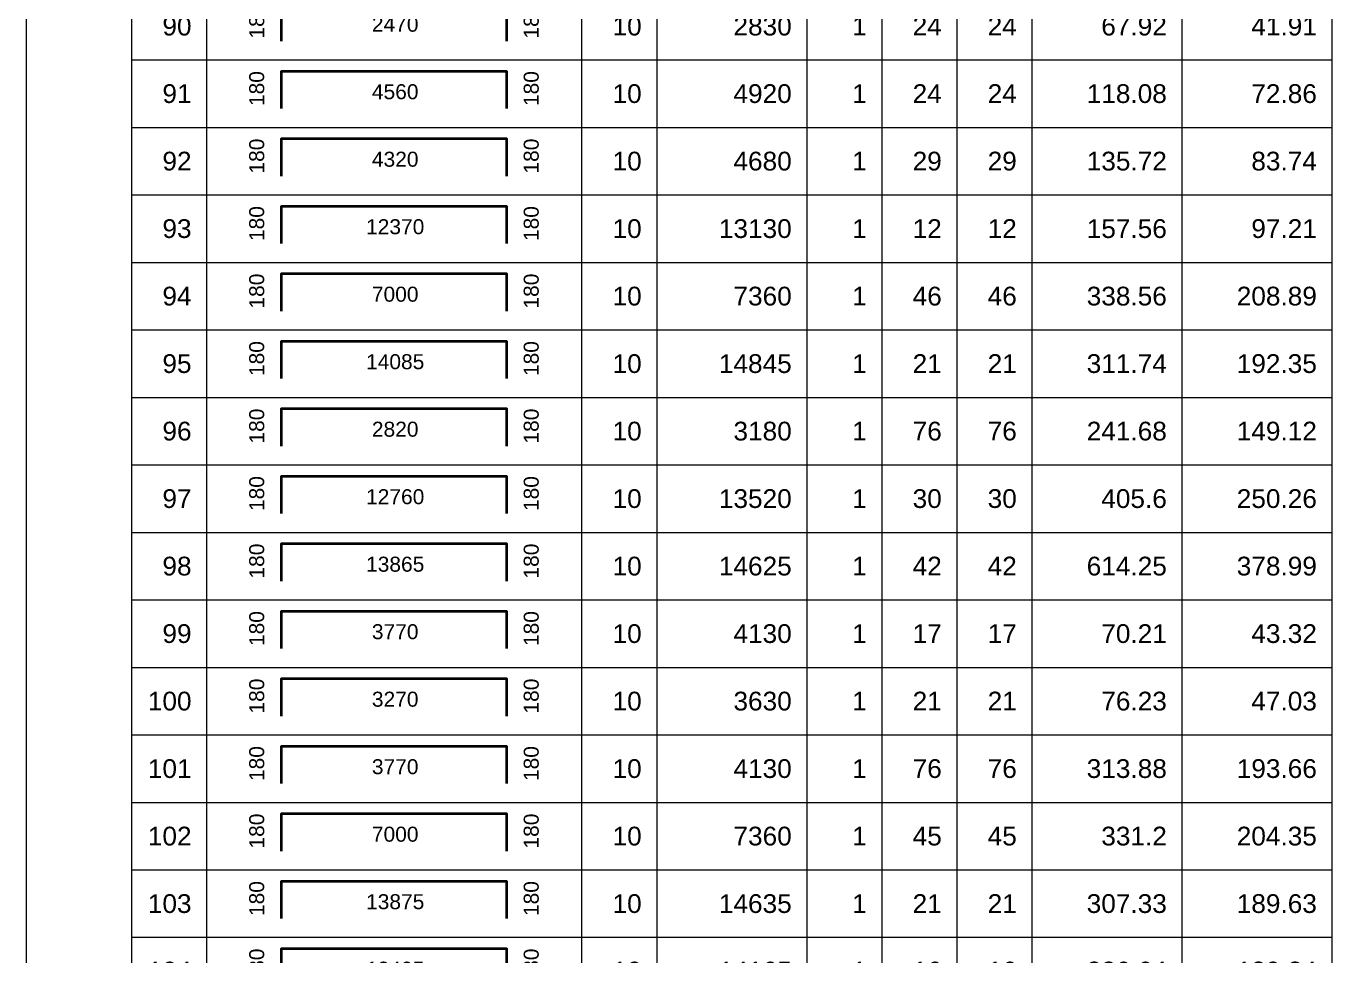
# Model space of a CAD drawing. Header units: millimetres. Extents: x -179076 to 505271, y -26127 to 124331.
# Drawn here: x -33775 to -16370, y 28526 to 40923 of the extents above; entities that cross this region are included whole.
import ezdxf
from ezdxf.enums import TextEntityAlignment as Align

# ---------------------------------------------------------------- set-up
doc = ezdxf.new("R2010")
doc.units = ezdxf.units.MM
for name, color, linetype, lineweight in [('NDC_S_REBAR', 4, 'Continuous', 35), ('NDC_S_VN TEXT', 7, 'Continuous', 20), ('NDC_Table', 3, 'Continuous', 20)]:
    doc.layers.add(name, color=color, linetype=linetype, lineweight=lineweight)
doc.styles.add('ARIAL', font='arial.ttf', dxfattribs={"width": 0.8})

# ---------------------------------------------------------------- blocks, each defined once
blk = doc.blocks.new('dang04')
at = {"layer": 'NDC_S_REBAR'}
blk.add_lwpolyline([(3405, -650), (3405, -150), (6405, -150), (6405, -650)], dxfattribs=at)
at = {"layer": 'NDC_Table'}
for p, q in [((0, 0), (0, -900)), ((1405, 0), (1405, -900)), ((2405, 0), (2405, -900)), ((7405, 0), (7405, -900)), ((8405, 0), (8405, -900)), ((10405, 0), (10405, -900)), ((11405, 0), (11405, -900)), ((12405, 0), (12405, -900)), ((13405, 0), (13405, -900)), ((15405, 0), (15405, -900)), ((17405, 0), (17405, -900)), ((1405, -900), (17405, -900))]:
    blk.add_line(p, q, dxfattribs=at)
at = {"layer": 'NDC_S_VN TEXT', "style": 'ARIAL'}
for p in [(3073, -150), (6733, -150)]:
    blk.add_attdef('D03', text='', height=200, rotation=90, dxfattribs=at).set_placement(p, align=Align.MIDDLE_RIGHT)
for p in [(2205, -450), (8205, -450), (10205, -450), (11205, -450), (12205, -450), (13205, -450), (15205, -450), (17205, -450)]:
    blk.add_attdef('D03', text='', height=250, dxfattribs=at).set_placement(p, align=Align.MIDDLE_RIGHT)
blk.add_attdef('D03', text='', height=200, dxfattribs=at).set_placement((4920, -425), align=Align.MIDDLE_CENTER)

msp = doc.modelspace()

# ---------------------------------------------------------------- block references
at = {"layer": 'NDC_Table'}
ref = msp.add_blockref('dang04', (-33774.8, 41373.4), dxfattribs=at)
ref.add_attrib('D03', '90', dxfattribs={"layer": 'NDC_S_VN TEXT', "height": 250, "style": 'ARIAL'}).set_placement((-31569.5, 40923.4), align=Align.MIDDLE_RIGHT)
ref.add_attrib('D03', '180', dxfattribs={"layer": 'NDC_S_VN TEXT', "height": 200, "rotation": 90, "style": 'ARIAL'}).set_placement((-30701.5, 41223.4), align=Align.MIDDLE_RIGHT)
ref.add_attrib('D03', '2470', dxfattribs={"layer": 'NDC_S_VN TEXT', "height": 200, "style": 'ARIAL'}).set_placement((-28855.2, 40948.7), align=Align.MIDDLE_CENTER)
ref.add_attrib('D03', '180', dxfattribs={"layer": 'NDC_S_VN TEXT', "height": 200, "rotation": 90, "style": 'ARIAL'}).set_placement((-27042.3, 41223.4), align=Align.MIDDLE_RIGHT)
ref.add_attrib('D03', '10', dxfattribs={"layer": 'NDC_S_VN TEXT', "height": 250, "style": 'ARIAL'}).set_placement((-25569.5, 40923.4), align=Align.MIDDLE_RIGHT)
ref.add_attrib('D03', '2830', dxfattribs={"layer": 'NDC_S_VN TEXT', "height": 250, "style": 'ARIAL'}).set_placement((-23569.5, 40923.4), align=Align.MIDDLE_RIGHT)
ref.add_attrib('D03', '1', dxfattribs={"layer": 'NDC_S_VN TEXT', "height": 250, "style": 'ARIAL'}).set_placement((-22569.5, 40923.4), align=Align.MIDDLE_RIGHT)
ref.add_attrib('D03', '24', dxfattribs={"layer": 'NDC_S_VN TEXT', "height": 250, "style": 'ARIAL'}).set_placement((-21569.5, 40923.4), align=Align.MIDDLE_RIGHT)
ref.add_attrib('D03', '24', dxfattribs={"layer": 'NDC_S_VN TEXT', "height": 250, "style": 'ARIAL'}).set_placement((-20569.5, 40923.7), align=Align.MIDDLE_RIGHT)
ref.add_attrib('D03', '67.92', dxfattribs={"layer": 'NDC_S_VN TEXT', "height": 250, "style": 'ARIAL'}).set_placement((-18569.5, 40923.4), align=Align.MIDDLE_RIGHT)
ref.add_attrib('D03', '41.91', dxfattribs={"layer": 'NDC_S_VN TEXT', "height": 250, "style": 'ARIAL'}).set_placement((-16569.5, 40923.4), align=Align.MIDDLE_RIGHT)
ref = msp.add_blockref('dang04', (-33774.8, 40473.4), dxfattribs=at)
ref.add_attrib('D03', '91', dxfattribs={"layer": 'NDC_S_VN TEXT', "height": 250, "style": 'ARIAL'}).set_placement((-31569.5, 40023.4), align=Align.MIDDLE_RIGHT)
ref.add_attrib('D03', '180', dxfattribs={"layer": 'NDC_S_VN TEXT', "height": 200, "rotation": 90, "style": 'ARIAL'}).set_placement((-30701.5, 40323.4), align=Align.MIDDLE_RIGHT)
ref.add_attrib('D03', '4560', dxfattribs={"layer": 'NDC_S_VN TEXT', "height": 200, "style": 'ARIAL'}).set_placement((-28855.2, 40048.7), align=Align.MIDDLE_CENTER)
ref.add_attrib('D03', '180', dxfattribs={"layer": 'NDC_S_VN TEXT', "height": 200, "rotation": 90, "style": 'ARIAL'}).set_placement((-27042.3, 40323.4), align=Align.MIDDLE_RIGHT)
ref.add_attrib('D03', '10', dxfattribs={"layer": 'NDC_S_VN TEXT', "height": 250, "style": 'ARIAL'}).set_placement((-25569.5, 40023.4), align=Align.MIDDLE_RIGHT)
ref.add_attrib('D03', '4920', dxfattribs={"layer": 'NDC_S_VN TEXT', "height": 250, "style": 'ARIAL'}).set_placement((-23569.5, 40023.4), align=Align.MIDDLE_RIGHT)
ref.add_attrib('D03', '1', dxfattribs={"layer": 'NDC_S_VN TEXT', "height": 250, "style": 'ARIAL'}).set_placement((-22569.5, 40023.4), align=Align.MIDDLE_RIGHT)
ref.add_attrib('D03', '24', dxfattribs={"layer": 'NDC_S_VN TEXT', "height": 250, "style": 'ARIAL'}).set_placement((-21569.5, 40023.4), align=Align.MIDDLE_RIGHT)
ref.add_attrib('D03', '24', dxfattribs={"layer": 'NDC_S_VN TEXT', "height": 250, "style": 'ARIAL'}).set_placement((-20569.5, 40023.7), align=Align.MIDDLE_RIGHT)
ref.add_attrib('D03', '118.08', dxfattribs={"layer": 'NDC_S_VN TEXT', "height": 250, "style": 'ARIAL'}).set_placement((-18569.5, 40023.4), align=Align.MIDDLE_RIGHT)
ref.add_attrib('D03', '72.86', dxfattribs={"layer": 'NDC_S_VN TEXT', "height": 250, "style": 'ARIAL'}).set_placement((-16569.5, 40023.4), align=Align.MIDDLE_RIGHT)
ref = msp.add_blockref('dang04', (-33774.8, 39573.4), dxfattribs=at)
ref.add_attrib('D03', '92', dxfattribs={"layer": 'NDC_S_VN TEXT', "height": 250, "style": 'ARIAL'}).set_placement((-31569.5, 39123.4), align=Align.MIDDLE_RIGHT)
ref.add_attrib('D03', '180', dxfattribs={"layer": 'NDC_S_VN TEXT', "height": 200, "rotation": 90, "style": 'ARIAL'}).set_placement((-30701.5, 39423.4), align=Align.MIDDLE_RIGHT)
ref.add_attrib('D03', '4320', dxfattribs={"layer": 'NDC_S_VN TEXT', "height": 200, "style": 'ARIAL'}).set_placement((-28855.2, 39148.7), align=Align.MIDDLE_CENTER)
ref.add_attrib('D03', '180', dxfattribs={"layer": 'NDC_S_VN TEXT', "height": 200, "rotation": 90, "style": 'ARIAL'}).set_placement((-27042.3, 39423.4), align=Align.MIDDLE_RIGHT)
ref.add_attrib('D03', '10', dxfattribs={"layer": 'NDC_S_VN TEXT', "height": 250, "style": 'ARIAL'}).set_placement((-25569.5, 39123.4), align=Align.MIDDLE_RIGHT)
ref.add_attrib('D03', '4680', dxfattribs={"layer": 'NDC_S_VN TEXT', "height": 250, "style": 'ARIAL'}).set_placement((-23569.5, 39123.4), align=Align.MIDDLE_RIGHT)
ref.add_attrib('D03', '1', dxfattribs={"layer": 'NDC_S_VN TEXT', "height": 250, "style": 'ARIAL'}).set_placement((-22569.5, 39123.4), align=Align.MIDDLE_RIGHT)
ref.add_attrib('D03', '29', dxfattribs={"layer": 'NDC_S_VN TEXT', "height": 250, "style": 'ARIAL'}).set_placement((-21569.5, 39123.4), align=Align.MIDDLE_RIGHT)
ref.add_attrib('D03', '29', dxfattribs={"layer": 'NDC_S_VN TEXT', "height": 250, "style": 'ARIAL'}).set_placement((-20569.5, 39123.7), align=Align.MIDDLE_RIGHT)
ref.add_attrib('D03', '135.72', dxfattribs={"layer": 'NDC_S_VN TEXT', "height": 250, "style": 'ARIAL'}).set_placement((-18569.5, 39123.4), align=Align.MIDDLE_RIGHT)
ref.add_attrib('D03', '83.74', dxfattribs={"layer": 'NDC_S_VN TEXT', "height": 250, "style": 'ARIAL'}).set_placement((-16569.5, 39123.4), align=Align.MIDDLE_RIGHT)
ref = msp.add_blockref('dang04', (-33774.8, 38673.4), dxfattribs=at)
ref.add_attrib('D03', '93', dxfattribs={"layer": 'NDC_S_VN TEXT', "height": 250, "style": 'ARIAL'}).set_placement((-31569.5, 38223.4), align=Align.MIDDLE_RIGHT)
ref.add_attrib('D03', '180', dxfattribs={"layer": 'NDC_S_VN TEXT', "height": 200, "rotation": 90, "style": 'ARIAL'}).set_placement((-30701.5, 38523.4), align=Align.MIDDLE_RIGHT)
ref.add_attrib('D03', '12370', dxfattribs={"layer": 'NDC_S_VN TEXT', "height": 200, "style": 'ARIAL'}).set_placement((-28855.2, 38248.7), align=Align.MIDDLE_CENTER)
ref.add_attrib('D03', '180', dxfattribs={"layer": 'NDC_S_VN TEXT', "height": 200, "rotation": 90, "style": 'ARIAL'}).set_placement((-27042.3, 38523.4), align=Align.MIDDLE_RIGHT)
ref.add_attrib('D03', '10', dxfattribs={"layer": 'NDC_S_VN TEXT', "height": 250, "style": 'ARIAL'}).set_placement((-25569.5, 38223.4), align=Align.MIDDLE_RIGHT)
ref.add_attrib('D03', '13130', dxfattribs={"layer": 'NDC_S_VN TEXT', "height": 250, "style": 'ARIAL'}).set_placement((-23569.5, 38223.4), align=Align.MIDDLE_RIGHT)
ref.add_attrib('D03', '1', dxfattribs={"layer": 'NDC_S_VN TEXT', "height": 250, "style": 'ARIAL'}).set_placement((-22569.5, 38223.4), align=Align.MIDDLE_RIGHT)
ref.add_attrib('D03', '12', dxfattribs={"layer": 'NDC_S_VN TEXT', "height": 250, "style": 'ARIAL'}).set_placement((-21569.5, 38223.4), align=Align.MIDDLE_RIGHT)
ref.add_attrib('D03', '12', dxfattribs={"layer": 'NDC_S_VN TEXT', "height": 250, "style": 'ARIAL'}).set_placement((-20569.5, 38223.7), align=Align.MIDDLE_RIGHT)
ref.add_attrib('D03', '157.56', dxfattribs={"layer": 'NDC_S_VN TEXT', "height": 250, "style": 'ARIAL'}).set_placement((-18569.5, 38223.4), align=Align.MIDDLE_RIGHT)
ref.add_attrib('D03', '97.21', dxfattribs={"layer": 'NDC_S_VN TEXT', "height": 250, "style": 'ARIAL'}).set_placement((-16569.5, 38223.4), align=Align.MIDDLE_RIGHT)
ref = msp.add_blockref('dang04', (-33774.8, 37773.4), dxfattribs=at)
ref.add_attrib('D03', '94', dxfattribs={"layer": 'NDC_S_VN TEXT', "height": 250, "style": 'ARIAL'}).set_placement((-31569.5, 37323.4), align=Align.MIDDLE_RIGHT)
ref.add_attrib('D03', '180', dxfattribs={"layer": 'NDC_S_VN TEXT', "height": 200, "rotation": 90, "style": 'ARIAL'}).set_placement((-30701.5, 37623.4), align=Align.MIDDLE_RIGHT)
ref.add_attrib('D03', '7000', dxfattribs={"layer": 'NDC_S_VN TEXT', "height": 200, "style": 'ARIAL'}).set_placement((-28855.2, 37348.7), align=Align.MIDDLE_CENTER)
ref.add_attrib('D03', '180', dxfattribs={"layer": 'NDC_S_VN TEXT', "height": 200, "rotation": 90, "style": 'ARIAL'}).set_placement((-27042.3, 37623.4), align=Align.MIDDLE_RIGHT)
ref.add_attrib('D03', '10', dxfattribs={"layer": 'NDC_S_VN TEXT', "height": 250, "style": 'ARIAL'}).set_placement((-25569.5, 37323.4), align=Align.MIDDLE_RIGHT)
ref.add_attrib('D03', '7360', dxfattribs={"layer": 'NDC_S_VN TEXT', "height": 250, "style": 'ARIAL'}).set_placement((-23569.5, 37323.4), align=Align.MIDDLE_RIGHT)
ref.add_attrib('D03', '1', dxfattribs={"layer": 'NDC_S_VN TEXT', "height": 250, "style": 'ARIAL'}).set_placement((-22569.5, 37323.4), align=Align.MIDDLE_RIGHT)
ref.add_attrib('D03', '46', dxfattribs={"layer": 'NDC_S_VN TEXT', "height": 250, "style": 'ARIAL'}).set_placement((-21569.5, 37323.4), align=Align.MIDDLE_RIGHT)
ref.add_attrib('D03', '46', dxfattribs={"layer": 'NDC_S_VN TEXT', "height": 250, "style": 'ARIAL'}).set_placement((-20569.5, 37323.7), align=Align.MIDDLE_RIGHT)
ref.add_attrib('D03', '338.56', dxfattribs={"layer": 'NDC_S_VN TEXT', "height": 250, "style": 'ARIAL'}).set_placement((-18569.5, 37323.4), align=Align.MIDDLE_RIGHT)
ref.add_attrib('D03', '208.89', dxfattribs={"layer": 'NDC_S_VN TEXT', "height": 250, "style": 'ARIAL'}).set_placement((-16569.5, 37323.4), align=Align.MIDDLE_RIGHT)
ref = msp.add_blockref('dang04', (-33774.8, 36873.4), dxfattribs=at)
ref.add_attrib('D03', '95', dxfattribs={"layer": 'NDC_S_VN TEXT', "height": 250, "style": 'ARIAL'}).set_placement((-31569.5, 36423.4), align=Align.MIDDLE_RIGHT)
ref.add_attrib('D03', '180', dxfattribs={"layer": 'NDC_S_VN TEXT', "height": 200, "rotation": 90, "style": 'ARIAL'}).set_placement((-30701.5, 36723.4), align=Align.MIDDLE_RIGHT)
ref.add_attrib('D03', '14085', dxfattribs={"layer": 'NDC_S_VN TEXT', "height": 200, "style": 'ARIAL'}).set_placement((-28855.2, 36448.7), align=Align.MIDDLE_CENTER)
ref.add_attrib('D03', '180', dxfattribs={"layer": 'NDC_S_VN TEXT', "height": 200, "rotation": 90, "style": 'ARIAL'}).set_placement((-27042.3, 36723.4), align=Align.MIDDLE_RIGHT)
ref.add_attrib('D03', '10', dxfattribs={"layer": 'NDC_S_VN TEXT', "height": 250, "style": 'ARIAL'}).set_placement((-25569.5, 36423.4), align=Align.MIDDLE_RIGHT)
ref.add_attrib('D03', '14845', dxfattribs={"layer": 'NDC_S_VN TEXT', "height": 250, "style": 'ARIAL'}).set_placement((-23569.5, 36423.4), align=Align.MIDDLE_RIGHT)
ref.add_attrib('D03', '1', dxfattribs={"layer": 'NDC_S_VN TEXT', "height": 250, "style": 'ARIAL'}).set_placement((-22569.5, 36423.4), align=Align.MIDDLE_RIGHT)
ref.add_attrib('D03', '21', dxfattribs={"layer": 'NDC_S_VN TEXT', "height": 250, "style": 'ARIAL'}).set_placement((-21569.5, 36423.4), align=Align.MIDDLE_RIGHT)
ref.add_attrib('D03', '21', dxfattribs={"layer": 'NDC_S_VN TEXT', "height": 250, "style": 'ARIAL'}).set_placement((-20569.5, 36423.7), align=Align.MIDDLE_RIGHT)
ref.add_attrib('D03', '311.74', dxfattribs={"layer": 'NDC_S_VN TEXT', "height": 250, "style": 'ARIAL'}).set_placement((-18569.5, 36423.4), align=Align.MIDDLE_RIGHT)
ref.add_attrib('D03', '192.35', dxfattribs={"layer": 'NDC_S_VN TEXT', "height": 250, "style": 'ARIAL'}).set_placement((-16569.5, 36423.4), align=Align.MIDDLE_RIGHT)
ref = msp.add_blockref('dang04', (-33774.8, 35973.4), dxfattribs=at)
ref.add_attrib('D03', '96', dxfattribs={"layer": 'NDC_S_VN TEXT', "height": 250, "style": 'ARIAL'}).set_placement((-31569.5, 35523.4), align=Align.MIDDLE_RIGHT)
ref.add_attrib('D03', '180', dxfattribs={"layer": 'NDC_S_VN TEXT', "height": 200, "rotation": 90, "style": 'ARIAL'}).set_placement((-30701.5, 35823.4), align=Align.MIDDLE_RIGHT)
ref.add_attrib('D03', '2820', dxfattribs={"layer": 'NDC_S_VN TEXT', "height": 200, "style": 'ARIAL'}).set_placement((-28855.2, 35548.7), align=Align.MIDDLE_CENTER)
ref.add_attrib('D03', '180', dxfattribs={"layer": 'NDC_S_VN TEXT', "height": 200, "rotation": 90, "style": 'ARIAL'}).set_placement((-27042.3, 35823.4), align=Align.MIDDLE_RIGHT)
ref.add_attrib('D03', '10', dxfattribs={"layer": 'NDC_S_VN TEXT', "height": 250, "style": 'ARIAL'}).set_placement((-25569.5, 35523.4), align=Align.MIDDLE_RIGHT)
ref.add_attrib('D03', '3180', dxfattribs={"layer": 'NDC_S_VN TEXT', "height": 250, "style": 'ARIAL'}).set_placement((-23569.5, 35523.4), align=Align.MIDDLE_RIGHT)
ref.add_attrib('D03', '1', dxfattribs={"layer": 'NDC_S_VN TEXT', "height": 250, "style": 'ARIAL'}).set_placement((-22569.5, 35523.4), align=Align.MIDDLE_RIGHT)
ref.add_attrib('D03', '76', dxfattribs={"layer": 'NDC_S_VN TEXT', "height": 250, "style": 'ARIAL'}).set_placement((-21569.5, 35523.4), align=Align.MIDDLE_RIGHT)
ref.add_attrib('D03', '76', dxfattribs={"layer": 'NDC_S_VN TEXT', "height": 250, "style": 'ARIAL'}).set_placement((-20569.5, 35523.7), align=Align.MIDDLE_RIGHT)
ref.add_attrib('D03', '241.68', dxfattribs={"layer": 'NDC_S_VN TEXT', "height": 250, "style": 'ARIAL'}).set_placement((-18569.5, 35523.4), align=Align.MIDDLE_RIGHT)
ref.add_attrib('D03', '149.12', dxfattribs={"layer": 'NDC_S_VN TEXT', "height": 250, "style": 'ARIAL'}).set_placement((-16569.5, 35523.4), align=Align.MIDDLE_RIGHT)
ref = msp.add_blockref('dang04', (-33774.8, 35073.4), dxfattribs=at)
ref.add_attrib('D03', '97', dxfattribs={"layer": 'NDC_S_VN TEXT', "height": 250, "style": 'ARIAL'}).set_placement((-31569.5, 34623.4), align=Align.MIDDLE_RIGHT)
ref.add_attrib('D03', '180', dxfattribs={"layer": 'NDC_S_VN TEXT', "height": 200, "rotation": 90, "style": 'ARIAL'}).set_placement((-30701.5, 34923.4), align=Align.MIDDLE_RIGHT)
ref.add_attrib('D03', '12760', dxfattribs={"layer": 'NDC_S_VN TEXT', "height": 200, "style": 'ARIAL'}).set_placement((-28855.2, 34648.7), align=Align.MIDDLE_CENTER)
ref.add_attrib('D03', '180', dxfattribs={"layer": 'NDC_S_VN TEXT', "height": 200, "rotation": 90, "style": 'ARIAL'}).set_placement((-27042.3, 34923.4), align=Align.MIDDLE_RIGHT)
ref.add_attrib('D03', '10', dxfattribs={"layer": 'NDC_S_VN TEXT', "height": 250, "style": 'ARIAL'}).set_placement((-25569.5, 34623.4), align=Align.MIDDLE_RIGHT)
ref.add_attrib('D03', '13520', dxfattribs={"layer": 'NDC_S_VN TEXT', "height": 250, "style": 'ARIAL'}).set_placement((-23569.5, 34623.4), align=Align.MIDDLE_RIGHT)
ref.add_attrib('D03', '1', dxfattribs={"layer": 'NDC_S_VN TEXT', "height": 250, "style": 'ARIAL'}).set_placement((-22569.5, 34623.4), align=Align.MIDDLE_RIGHT)
ref.add_attrib('D03', '30', dxfattribs={"layer": 'NDC_S_VN TEXT', "height": 250, "style": 'ARIAL'}).set_placement((-21569.5, 34623.4), align=Align.MIDDLE_RIGHT)
ref.add_attrib('D03', '30', dxfattribs={"layer": 'NDC_S_VN TEXT', "height": 250, "style": 'ARIAL'}).set_placement((-20569.5, 34623.7), align=Align.MIDDLE_RIGHT)
ref.add_attrib('D03', '405.6', dxfattribs={"layer": 'NDC_S_VN TEXT', "height": 250, "style": 'ARIAL'}).set_placement((-18569.5, 34623.4), align=Align.MIDDLE_RIGHT)
ref.add_attrib('D03', '250.26', dxfattribs={"layer": 'NDC_S_VN TEXT', "height": 250, "style": 'ARIAL'}).set_placement((-16569.5, 34623.4), align=Align.MIDDLE_RIGHT)
ref = msp.add_blockref('dang04', (-33774.8, 34173.4), dxfattribs=at)
ref.add_attrib('D03', '98', dxfattribs={"layer": 'NDC_S_VN TEXT', "height": 250, "style": 'ARIAL'}).set_placement((-31569.5, 33723.4), align=Align.MIDDLE_RIGHT)
ref.add_attrib('D03', '180', dxfattribs={"layer": 'NDC_S_VN TEXT', "height": 200, "rotation": 90, "style": 'ARIAL'}).set_placement((-30701.5, 34023.4), align=Align.MIDDLE_RIGHT)
ref.add_attrib('D03', '13865', dxfattribs={"layer": 'NDC_S_VN TEXT', "height": 200, "style": 'ARIAL'}).set_placement((-28855.2, 33748.7), align=Align.MIDDLE_CENTER)
ref.add_attrib('D03', '180', dxfattribs={"layer": 'NDC_S_VN TEXT', "height": 200, "rotation": 90, "style": 'ARIAL'}).set_placement((-27042.3, 34023.4), align=Align.MIDDLE_RIGHT)
ref.add_attrib('D03', '10', dxfattribs={"layer": 'NDC_S_VN TEXT', "height": 250, "style": 'ARIAL'}).set_placement((-25569.5, 33723.4), align=Align.MIDDLE_RIGHT)
ref.add_attrib('D03', '14625', dxfattribs={"layer": 'NDC_S_VN TEXT', "height": 250, "style": 'ARIAL'}).set_placement((-23569.5, 33723.4), align=Align.MIDDLE_RIGHT)
ref.add_attrib('D03', '1', dxfattribs={"layer": 'NDC_S_VN TEXT', "height": 250, "style": 'ARIAL'}).set_placement((-22569.5, 33723.4), align=Align.MIDDLE_RIGHT)
ref.add_attrib('D03', '42', dxfattribs={"layer": 'NDC_S_VN TEXT', "height": 250, "style": 'ARIAL'}).set_placement((-21569.5, 33723.4), align=Align.MIDDLE_RIGHT)
ref.add_attrib('D03', '42', dxfattribs={"layer": 'NDC_S_VN TEXT', "height": 250, "style": 'ARIAL'}).set_placement((-20569.5, 33723.7), align=Align.MIDDLE_RIGHT)
ref.add_attrib('D03', '614.25', dxfattribs={"layer": 'NDC_S_VN TEXT', "height": 250, "style": 'ARIAL'}).set_placement((-18569.5, 33723.4), align=Align.MIDDLE_RIGHT)
ref.add_attrib('D03', '378.99', dxfattribs={"layer": 'NDC_S_VN TEXT', "height": 250, "style": 'ARIAL'}).set_placement((-16569.5, 33723.4), align=Align.MIDDLE_RIGHT)
ref = msp.add_blockref('dang04', (-33774.8, 33273.4), dxfattribs=at)
ref.add_attrib('D03', '99', dxfattribs={"layer": 'NDC_S_VN TEXT', "height": 250, "style": 'ARIAL'}).set_placement((-31569.5, 32823.4), align=Align.MIDDLE_RIGHT)
ref.add_attrib('D03', '180', dxfattribs={"layer": 'NDC_S_VN TEXT', "height": 200, "rotation": 90, "style": 'ARIAL'}).set_placement((-30701.5, 33123.4), align=Align.MIDDLE_RIGHT)
ref.add_attrib('D03', '3770', dxfattribs={"layer": 'NDC_S_VN TEXT', "height": 200, "style": 'ARIAL'}).set_placement((-28855.2, 32848.7), align=Align.MIDDLE_CENTER)
ref.add_attrib('D03', '180', dxfattribs={"layer": 'NDC_S_VN TEXT', "height": 200, "rotation": 90, "style": 'ARIAL'}).set_placement((-27042.3, 33123.4), align=Align.MIDDLE_RIGHT)
ref.add_attrib('D03', '10', dxfattribs={"layer": 'NDC_S_VN TEXT', "height": 250, "style": 'ARIAL'}).set_placement((-25569.5, 32823.4), align=Align.MIDDLE_RIGHT)
ref.add_attrib('D03', '4130', dxfattribs={"layer": 'NDC_S_VN TEXT', "height": 250, "style": 'ARIAL'}).set_placement((-23569.5, 32823.4), align=Align.MIDDLE_RIGHT)
ref.add_attrib('D03', '1', dxfattribs={"layer": 'NDC_S_VN TEXT', "height": 250, "style": 'ARIAL'}).set_placement((-22569.5, 32823.4), align=Align.MIDDLE_RIGHT)
ref.add_attrib('D03', '17', dxfattribs={"layer": 'NDC_S_VN TEXT', "height": 250, "style": 'ARIAL'}).set_placement((-21569.5, 32823.4), align=Align.MIDDLE_RIGHT)
ref.add_attrib('D03', '17', dxfattribs={"layer": 'NDC_S_VN TEXT', "height": 250, "style": 'ARIAL'}).set_placement((-20569.5, 32823.7), align=Align.MIDDLE_RIGHT)
ref.add_attrib('D03', '70.21', dxfattribs={"layer": 'NDC_S_VN TEXT', "height": 250, "style": 'ARIAL'}).set_placement((-18569.5, 32823.4), align=Align.MIDDLE_RIGHT)
ref.add_attrib('D03', '43.32', dxfattribs={"layer": 'NDC_S_VN TEXT', "height": 250, "style": 'ARIAL'}).set_placement((-16569.5, 32823.4), align=Align.MIDDLE_RIGHT)
ref = msp.add_blockref('dang04', (-33774.8, 32373.4), dxfattribs=at)
ref.add_attrib('D03', '100', dxfattribs={"layer": 'NDC_S_VN TEXT', "height": 250, "style": 'ARIAL'}).set_placement((-31569.5, 31923.4), align=Align.MIDDLE_RIGHT)
ref.add_attrib('D03', '180', dxfattribs={"layer": 'NDC_S_VN TEXT', "height": 200, "rotation": 90, "style": 'ARIAL'}).set_placement((-30701.5, 32223.4), align=Align.MIDDLE_RIGHT)
ref.add_attrib('D03', '3270', dxfattribs={"layer": 'NDC_S_VN TEXT', "height": 200, "style": 'ARIAL'}).set_placement((-28855.2, 31948.7), align=Align.MIDDLE_CENTER)
ref.add_attrib('D03', '180', dxfattribs={"layer": 'NDC_S_VN TEXT', "height": 200, "rotation": 90, "style": 'ARIAL'}).set_placement((-27042.3, 32223.4), align=Align.MIDDLE_RIGHT)
ref.add_attrib('D03', '10', dxfattribs={"layer": 'NDC_S_VN TEXT', "height": 250, "style": 'ARIAL'}).set_placement((-25569.5, 31923.4), align=Align.MIDDLE_RIGHT)
ref.add_attrib('D03', '3630', dxfattribs={"layer": 'NDC_S_VN TEXT', "height": 250, "style": 'ARIAL'}).set_placement((-23569.5, 31923.4), align=Align.MIDDLE_RIGHT)
ref.add_attrib('D03', '1', dxfattribs={"layer": 'NDC_S_VN TEXT', "height": 250, "style": 'ARIAL'}).set_placement((-22569.5, 31923.4), align=Align.MIDDLE_RIGHT)
ref.add_attrib('D03', '21', dxfattribs={"layer": 'NDC_S_VN TEXT', "height": 250, "style": 'ARIAL'}).set_placement((-21569.5, 31923.4), align=Align.MIDDLE_RIGHT)
ref.add_attrib('D03', '21', dxfattribs={"layer": 'NDC_S_VN TEXT', "height": 250, "style": 'ARIAL'}).set_placement((-20569.5, 31923.7), align=Align.MIDDLE_RIGHT)
ref.add_attrib('D03', '76.23', dxfattribs={"layer": 'NDC_S_VN TEXT', "height": 250, "style": 'ARIAL'}).set_placement((-18569.5, 31923.4), align=Align.MIDDLE_RIGHT)
ref.add_attrib('D03', '47.03', dxfattribs={"layer": 'NDC_S_VN TEXT', "height": 250, "style": 'ARIAL'}).set_placement((-16569.5, 31923.4), align=Align.MIDDLE_RIGHT)
ref = msp.add_blockref('dang04', (-33774.8, 31473.4), dxfattribs=at)
ref.add_attrib('D03', '101', dxfattribs={"layer": 'NDC_S_VN TEXT', "height": 250, "style": 'ARIAL'}).set_placement((-31569.5, 31023.4), align=Align.MIDDLE_RIGHT)
ref.add_attrib('D03', '180', dxfattribs={"layer": 'NDC_S_VN TEXT', "height": 200, "rotation": 90, "style": 'ARIAL'}).set_placement((-30701.5, 31323.4), align=Align.MIDDLE_RIGHT)
ref.add_attrib('D03', '3770', dxfattribs={"layer": 'NDC_S_VN TEXT', "height": 200, "style": 'ARIAL'}).set_placement((-28855.2, 31048.7), align=Align.MIDDLE_CENTER)
ref.add_attrib('D03', '180', dxfattribs={"layer": 'NDC_S_VN TEXT', "height": 200, "rotation": 90, "style": 'ARIAL'}).set_placement((-27042.3, 31323.4), align=Align.MIDDLE_RIGHT)
ref.add_attrib('D03', '10', dxfattribs={"layer": 'NDC_S_VN TEXT', "height": 250, "style": 'ARIAL'}).set_placement((-25569.5, 31023.4), align=Align.MIDDLE_RIGHT)
ref.add_attrib('D03', '4130', dxfattribs={"layer": 'NDC_S_VN TEXT', "height": 250, "style": 'ARIAL'}).set_placement((-23569.5, 31023.4), align=Align.MIDDLE_RIGHT)
ref.add_attrib('D03', '1', dxfattribs={"layer": 'NDC_S_VN TEXT', "height": 250, "style": 'ARIAL'}).set_placement((-22569.5, 31023.4), align=Align.MIDDLE_RIGHT)
ref.add_attrib('D03', '76', dxfattribs={"layer": 'NDC_S_VN TEXT', "height": 250, "style": 'ARIAL'}).set_placement((-21569.5, 31023.4), align=Align.MIDDLE_RIGHT)
ref.add_attrib('D03', '76', dxfattribs={"layer": 'NDC_S_VN TEXT', "height": 250, "style": 'ARIAL'}).set_placement((-20569.5, 31023.7), align=Align.MIDDLE_RIGHT)
ref.add_attrib('D03', '313.88', dxfattribs={"layer": 'NDC_S_VN TEXT', "height": 250, "style": 'ARIAL'}).set_placement((-18569.5, 31023.4), align=Align.MIDDLE_RIGHT)
ref.add_attrib('D03', '193.66', dxfattribs={"layer": 'NDC_S_VN TEXT', "height": 250, "style": 'ARIAL'}).set_placement((-16569.5, 31023.4), align=Align.MIDDLE_RIGHT)
ref = msp.add_blockref('dang04', (-33774.8, 30573.4), dxfattribs=at)
ref.add_attrib('D03', '102', dxfattribs={"layer": 'NDC_S_VN TEXT', "height": 250, "style": 'ARIAL'}).set_placement((-31569.5, 30123.4), align=Align.MIDDLE_RIGHT)
ref.add_attrib('D03', '180', dxfattribs={"layer": 'NDC_S_VN TEXT', "height": 200, "rotation": 90, "style": 'ARIAL'}).set_placement((-30701.5, 30423.4), align=Align.MIDDLE_RIGHT)
ref.add_attrib('D03', '7000', dxfattribs={"layer": 'NDC_S_VN TEXT', "height": 200, "style": 'ARIAL'}).set_placement((-28855.2, 30148.7), align=Align.MIDDLE_CENTER)
ref.add_attrib('D03', '180', dxfattribs={"layer": 'NDC_S_VN TEXT', "height": 200, "rotation": 90, "style": 'ARIAL'}).set_placement((-27042.3, 30423.4), align=Align.MIDDLE_RIGHT)
ref.add_attrib('D03', '10', dxfattribs={"layer": 'NDC_S_VN TEXT', "height": 250, "style": 'ARIAL'}).set_placement((-25569.5, 30123.4), align=Align.MIDDLE_RIGHT)
ref.add_attrib('D03', '7360', dxfattribs={"layer": 'NDC_S_VN TEXT', "height": 250, "style": 'ARIAL'}).set_placement((-23569.5, 30123.4), align=Align.MIDDLE_RIGHT)
ref.add_attrib('D03', '1', dxfattribs={"layer": 'NDC_S_VN TEXT', "height": 250, "style": 'ARIAL'}).set_placement((-22569.5, 30123.4), align=Align.MIDDLE_RIGHT)
ref.add_attrib('D03', '45', dxfattribs={"layer": 'NDC_S_VN TEXT', "height": 250, "style": 'ARIAL'}).set_placement((-21569.5, 30123.4), align=Align.MIDDLE_RIGHT)
ref.add_attrib('D03', '45', dxfattribs={"layer": 'NDC_S_VN TEXT', "height": 250, "style": 'ARIAL'}).set_placement((-20569.5, 30123.7), align=Align.MIDDLE_RIGHT)
ref.add_attrib('D03', '331.2', dxfattribs={"layer": 'NDC_S_VN TEXT', "height": 250, "style": 'ARIAL'}).set_placement((-18569.5, 30123.4), align=Align.MIDDLE_RIGHT)
ref.add_attrib('D03', '204.35', dxfattribs={"layer": 'NDC_S_VN TEXT', "height": 250, "style": 'ARIAL'}).set_placement((-16569.5, 30123.4), align=Align.MIDDLE_RIGHT)
ref = msp.add_blockref('dang04', (-33774.8, 29673.4), dxfattribs=at)
ref.add_attrib('D03', '103', dxfattribs={"layer": 'NDC_S_VN TEXT', "height": 250, "style": 'ARIAL'}).set_placement((-31569.5, 29223.4), align=Align.MIDDLE_RIGHT)
ref.add_attrib('D03', '180', dxfattribs={"layer": 'NDC_S_VN TEXT', "height": 200, "rotation": 90, "style": 'ARIAL'}).set_placement((-30701.5, 29523.4), align=Align.MIDDLE_RIGHT)
ref.add_attrib('D03', '13875', dxfattribs={"layer": 'NDC_S_VN TEXT', "height": 200, "style": 'ARIAL'}).set_placement((-28855.2, 29248.7), align=Align.MIDDLE_CENTER)
ref.add_attrib('D03', '180', dxfattribs={"layer": 'NDC_S_VN TEXT', "height": 200, "rotation": 90, "style": 'ARIAL'}).set_placement((-27042.3, 29523.4), align=Align.MIDDLE_RIGHT)
ref.add_attrib('D03', '10', dxfattribs={"layer": 'NDC_S_VN TEXT', "height": 250, "style": 'ARIAL'}).set_placement((-25569.5, 29223.4), align=Align.MIDDLE_RIGHT)
ref.add_attrib('D03', '14635', dxfattribs={"layer": 'NDC_S_VN TEXT', "height": 250, "style": 'ARIAL'}).set_placement((-23569.5, 29223.4), align=Align.MIDDLE_RIGHT)
ref.add_attrib('D03', '1', dxfattribs={"layer": 'NDC_S_VN TEXT', "height": 250, "style": 'ARIAL'}).set_placement((-22569.5, 29223.4), align=Align.MIDDLE_RIGHT)
ref.add_attrib('D03', '21', dxfattribs={"layer": 'NDC_S_VN TEXT', "height": 250, "style": 'ARIAL'}).set_placement((-21569.5, 29223.4), align=Align.MIDDLE_RIGHT)
ref.add_attrib('D03', '21', dxfattribs={"layer": 'NDC_S_VN TEXT', "height": 250, "style": 'ARIAL'}).set_placement((-20569.5, 29223.7), align=Align.MIDDLE_RIGHT)
ref.add_attrib('D03', '307.33', dxfattribs={"layer": 'NDC_S_VN TEXT', "height": 250, "style": 'ARIAL'}).set_placement((-18569.5, 29223.4), align=Align.MIDDLE_RIGHT)
ref.add_attrib('D03', '189.63', dxfattribs={"layer": 'NDC_S_VN TEXT', "height": 250, "style": 'ARIAL'}).set_placement((-16569.5, 29223.4), align=Align.MIDDLE_RIGHT)
ref = msp.add_blockref('dang04', (-33774.8, 28773.4), dxfattribs=at)
ref.add_attrib('D03', '104', dxfattribs={"layer": 'NDC_S_VN TEXT', "height": 250, "style": 'ARIAL'}).set_placement((-31569.5, 28323.4), align=Align.MIDDLE_RIGHT)
ref.add_attrib('D03', '180', dxfattribs={"layer": 'NDC_S_VN TEXT', "height": 200, "rotation": 90, "style": 'ARIAL'}).set_placement((-30701.5, 28623.4), align=Align.MIDDLE_RIGHT)
ref.add_attrib('D03', '13405', dxfattribs={"layer": 'NDC_S_VN TEXT', "height": 200, "style": 'ARIAL'}).set_placement((-28855.2, 28348.7), align=Align.MIDDLE_CENTER)
ref.add_attrib('D03', '180', dxfattribs={"layer": 'NDC_S_VN TEXT', "height": 200, "rotation": 90, "style": 'ARIAL'}).set_placement((-27042.3, 28623.4), align=Align.MIDDLE_RIGHT)
ref.add_attrib('D03', '10', dxfattribs={"layer": 'NDC_S_VN TEXT', "height": 250, "style": 'ARIAL'}).set_placement((-25569.5, 28323.4), align=Align.MIDDLE_RIGHT)
ref.add_attrib('D03', '14165', dxfattribs={"layer": 'NDC_S_VN TEXT', "height": 250, "style": 'ARIAL'}).set_placement((-23569.5, 28323.4), align=Align.MIDDLE_RIGHT)
ref.add_attrib('D03', '1', dxfattribs={"layer": 'NDC_S_VN TEXT', "height": 250, "style": 'ARIAL'}).set_placement((-22569.5, 28323.4), align=Align.MIDDLE_RIGHT)
ref.add_attrib('D03', '16', dxfattribs={"layer": 'NDC_S_VN TEXT', "height": 250, "style": 'ARIAL'}).set_placement((-21569.5, 28323.4), align=Align.MIDDLE_RIGHT)
ref.add_attrib('D03', '16', dxfattribs={"layer": 'NDC_S_VN TEXT', "height": 250, "style": 'ARIAL'}).set_placement((-20569.5, 28323.7), align=Align.MIDDLE_RIGHT)
ref.add_attrib('D03', '226.64', dxfattribs={"layer": 'NDC_S_VN TEXT', "height": 250, "style": 'ARIAL'}).set_placement((-18569.5, 28323.4), align=Align.MIDDLE_RIGHT)
ref.add_attrib('D03', '139.84', dxfattribs={"layer": 'NDC_S_VN TEXT', "height": 250, "style": 'ARIAL'}).set_placement((-16569.5, 28323.4), align=Align.MIDDLE_RIGHT)

doc.saveas('drawing.dxf')
